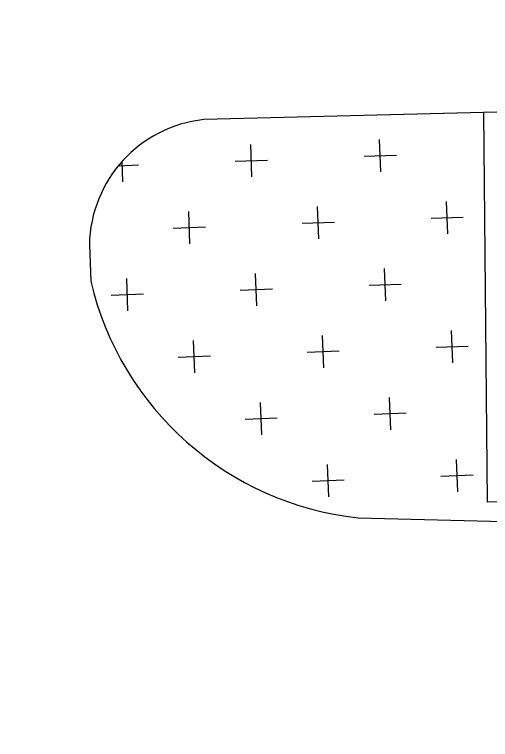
# Model space of a CAD drawing. Extents: x 60102 to 11003895, y 103457 to 3214550.
# Drawn here: x 10794316 to 10806029, y 3065848 to 3083686 of the extents above; entities that cross this region are included whole.
import ezdxf

# ---------------------------------------------------------------- set-up
doc = ezdxf.new("R2010")
doc.units = 0
doc.header["$LTSCALE"] = 10
for name, color, linetype in [('0-已建道路', 132, 'CONTINUOUS'), ('0-绿化', 3, 'CONTINUOUS'), ('0-绿化线', 86, 'CONTINUOUS')]:
    doc.layers.add(name, color=color, linetype=linetype)

msp = doc.modelspace()

# ---------------------------------------------------------------- hatches: boundary and pattern name
at = {"layer": '0-绿化'}
h = msp.add_hatch(dxfattribs=at)
h.set_pattern_fill('CROSS', color=0, scale=999.999997, angle=2.2, style=0)
h.set_pattern_definition([(2.2, (-47029110, -103389911.3), (1525.389227, 1647.270533), [793.749997, -2381.24999]), (92.2, (-47028698.2, -103390292.6), (-1647.270522, 1525.38924), [793.750003, -2381.25001])])
edge = h.paths.add_edge_path()
edge.add_line((10701520.911, 3113316.845), (10703203.005, 3107892.535))
edge.add_line((10703203.005, 3107892.535), (10706766.711, 3104938.556))
edge.add_line((10706766.711, 3104938.556), (10710650.159, 3104112.307))
edge.add_line((10710650.159, 3104112.307), (10923804.81, 3106834.298))
edge.add_line((10923804.81, 3106834.298), (10928127.371, 3106087.683))
edge.add_line((10928127.371, 3106087.683), (10931911.084, 3103821.325))
edge.add_line((10931911.084, 3103821.325), (10934385.191, 3100774.509))
edge.add_line((10934385.191, 3100774.509), (10935626.328, 3097637.243))
edge.add_line((10935626.328, 3097637.243), (10935956.757, 3095010.572))
edge.add_line((10935956.757, 3095010.572), (10936618.621, 3049706.924))
edge.add_line((10936618.621, 3049706.924), (10937387.282, 2997093.113))
edge.add_line((10937387.282, 2997093.113), (10954096.29, 2997432.97))
edge.add_line((10954096.29, 2997432.97), (10956671.485, 2930398.751))
edge.add_line((10956671.485, 2930398.751), (10957402.473, 2927610.645))
edge.add_line((10957402.473, 2927610.645), (10958460.341, 2925656.605))
edge.add_line((10958460.341, 2925656.605), (10959956.402, 2924483.424))
edge.add_line((10959956.402, 2924483.424), (10953221.703, 3099792.596))
edge.add_arc((10933736.076, 3099044.034), 19500, 2.1999998, 91.4143181)
edge.add_line((10933254.777, 3118538.093), (10819682.758, 3115734.054))
edge.add_line((10819682.758, 3115734.054), (10701520.911, 3113316.845))
h = msp.add_hatch(dxfattribs=at)
h.set_pattern_fill('CROSS', color=0, scale=999.999997, angle=2.2, style=0)
h.set_pattern_definition([(2.2, (-47034699.4, -103395058.4), (1525.389227, 1647.270533), [793.749997, -2381.24999]), (92.2, (-47034287.5, -103395439.7), (-1647.270522, 1525.38924), [793.750003, -2381.25001])])
edge = h.paths.add_edge_path()
edge.add_line((10805863.855, 3081271.139), (10798971.999, 3081100.919))
edge.add_arc((10799315.416, 3077963.08), 3156.575, 96.2458026, 178.9610643)
edge.add_line((10796159.36, 3078020.315), (10796193.773, 3077124.523))
edge.add_arc((10803593.704, 3078858.606), 7600.396, 193.18859, 263.7929)
edge.add_line((10802771.929, 3071302.767), (10813847.177, 3071020.634))
edge.add_arc((10813337.858, 3051027.12), 20000, 66.6948841, 88.540752, ccw=False)
edge.add_line((10821250.409, 3069395.341), (10823330.483, 3068499.3))
edge.add_line((10823330.483, 3068499.3), (10827703.999, 3066578.85))
edge.add_line((10827703.999, 3066578.85), (10830651.93, 3065195.734))
edge.add_line((10830651.93, 3065195.734), (10833314.335, 3064029.553))
edge.add_line((10833314.335, 3064029.553), (10839105.709, 3060962.294))
edge.add_line((10839105.709, 3060962.294), (10842065.215, 3059135.947))
edge.add_arc((10843640.705, 3061688.951), 3000, 238.3207603, 1.4148491)
edge.add_line((10846639.79, 3061763.025), (10846434.268, 3070084.188))
edge.add_arc((10843435.182, 3070010.114), 3000, 1.4148488, 91.4148488)
edge.add_line((10843361.108, 3073009.2), (10838063.971, 3072131.87))
edge.add_line((10838063.971, 3072131.87), (10805954.945, 3071685.836))
edge.add_line((10805954.945, 3071685.836), (10805863.855, 3081271.139))

# ---------------------------------------------------------------- linework, layer by layer
at = {"layer": '0-已建道路', "color": 0, "linetype": 'Continuous', "flags": 128}
for points in [[(10806843.925, 3081295.346), (10798971.999, 3081100.919)], [(10796159.36, 3078020.315), (10796193.773, 3077124.523)], [(10802771.929, 3071302.767), (10813847.177, 3071020.634)]]:
    msp.add_lwpolyline(points, dxfattribs=at)
for points in [[(10798971.999, 3081100.919, 0.377446037), (10796159.36, 3078020.315)], [(10796193.773, 3077124.523, 0.318200141), (10802771.929, 3071302.767)]]:
    msp.add_lwpolyline(points, format="xyb", dxfattribs=at)
at = {"layer": '0-绿化线', "color": 0, "linetype": 'Continuous', "elevation": -43696.45}
msp.add_lwpolyline([(10805863.855, 3081271.139), (10798971.999, 3081100.919, 0.377446037), (10796159.36, 3078020.315), (10796193.773, 3077124.523, 0.31820014), (10802771.929, 3071302.767), (10813847.177, 3071020.634, -0.095610329), (10821250.409, 3069395.341), (10823330.483, 3068499.3), (10827703.999, 3066578.85), (10830651.93, 3065195.734), (10833314.335, 3064029.553), (10839105.709, 3060962.294), (10842065.215, 3059135.947, 0.595493468), (10846639.79, 3061763.025), (10846434.268, 3070084.188, 0.414213562), (10843361.108, 3073009.2), (10838063.971, 3072131.87), (10805954.945, 3071685.836)], format="xyb", close=True, dxfattribs=at)

doc.saveas('drawing.dxf')
